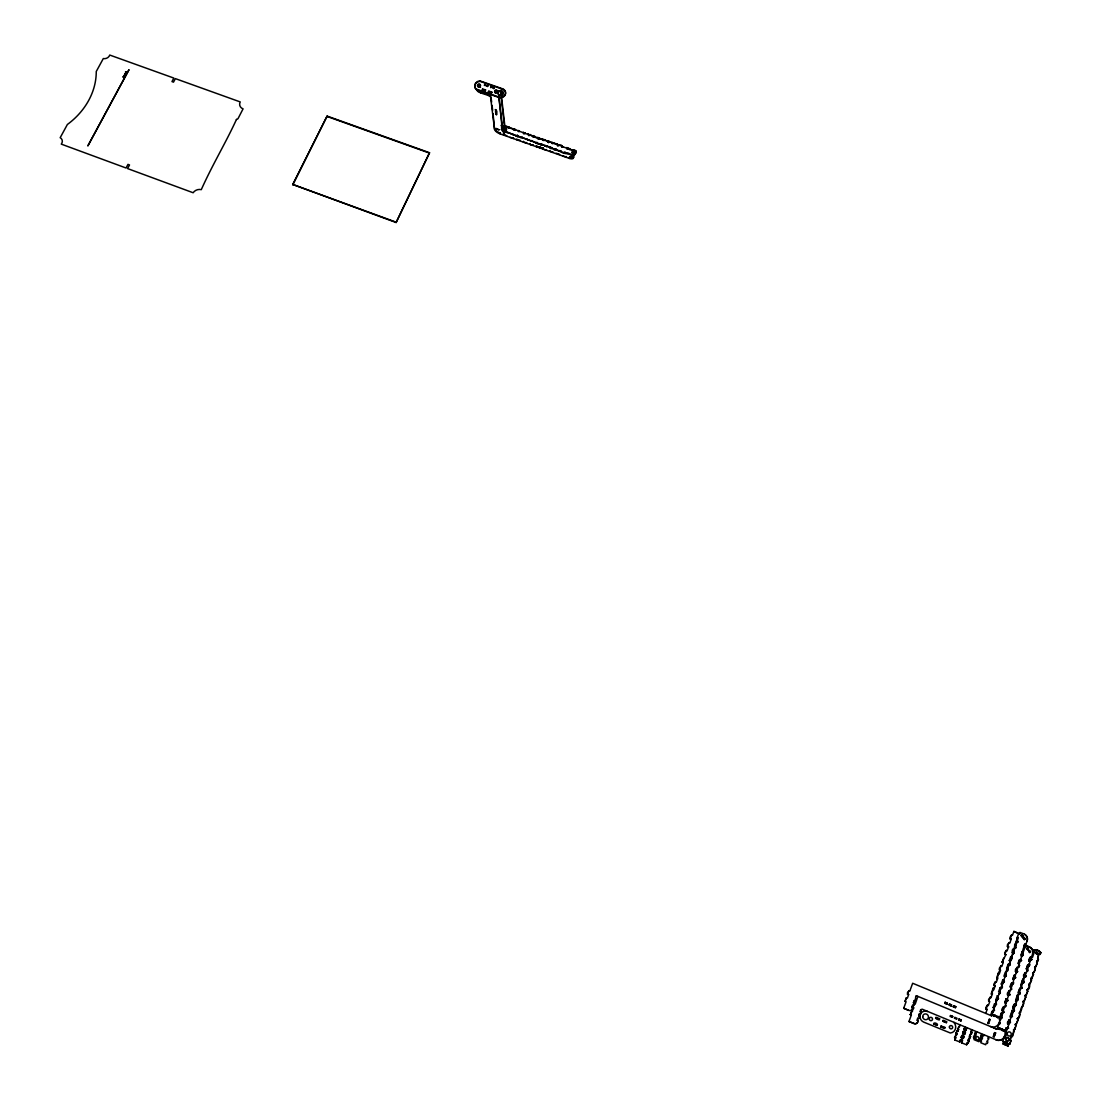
<?xml version="1.0" encoding="UTF-8"?>
<svg xmlns="http://www.w3.org/2000/svg" width="1101" height="1101" viewBox="0 0 1101 1101"><rect width="100%" height="100%" fill="white"/><g stroke="black" fill="none" stroke-linecap="round" stroke-linejoin="round"><path stroke-width="1.5" d="M561.345 151.69C557.629 151.704 561.868 149.241 561.29 151.883C562.06 153.424 568.859 154.25 565.102 152.667C563.712 150.782 567.855 155.213 567.772 152.915L572.066 154.856M561.964 146.612C562.35 143.281 557.23 146.529 557.161 144.08C538.747 138.437 522.769 132.767 504.808 125.583L504.464 126.312L501.244 125.17M566.134 153.603L566.162 152.778M551.642 147.644C552.275 149.585 549.014 148.277 550.239 147.149C552.151 147.259 552.977 149.736 555.455 150.218C558.468 149.186 552.124 148.374 556.569 149.653M552.303 143.199L549.124 141.245M559.666 151.319L559.914 150.576L559.666 151.319L556.445 150.176L556.473 149.351M557.106 144.272L557.89 145.566L558.785 144.644M542.009 144.85C541.499 142.703 539.146 145.36 541.747 145.263C542.889 141.534 536.779 146.405 537.15 142.524M542.655 139.786L542.683 138.96M542.628 139.166L543.192 140.405M547.472 141.492L544.307 139.538M533.022 136.386L529.856 134.432M532.375 141.437C526.127 139.387 523.36 137.446 521.076 137.666L516.3 136.084L517.787 136.703L517.415 135.519L516.259 135.96C509.075 132.726 511.511 133.648 502.455 131.088L498.67 94.796M528.219 134.694L528.246 133.868M528.177 134.061C528.287 136.125 531.219 134.996 528.384 134.528M517.938 136.331L517.374 135.106L516.259 135.96M513.052 134.941L512.612 133.827L511.456 134.267M522.672 138.341L522.177 136.799L521.076 137.666M534.343 137.281L534.673 136.139M537.137 143.35C533.379 141.85 539.972 142.593 535.513 142.772C529.388 139.786 532.856 140.474 530.696 141.066M537.811 138.781L539.077 139.153L539.49 137.831M543.99 140.68L543.866 140.391M1037.679 953.301L1036.247 951.952M545.133 145.772C537.247 141.74 550.679 149.02 545.243 145.593C547.431 146.089 551.188 147.355 551.615 148.47M1016.429 1004.759C1014.131 1007.773 1016.691 1003.383 1016.182 1003.988M1020.104 993.694L1019.622 992.221L1020.145 993.432M1015.191 1024.673L1015.92 1023.751M1023.971 982.285L1023.916 981.486M1026.118 976.215L1025.609 977.014M1023.201 1001.318L1023.228 1002.46M1031.678 959.59L1031.21 958.118L1031.733 959.329M1027.068 989.868L1027.715 991.23L1025.994 995.07M1035.903 952.379L1035.945 953.521L1037.087 953.796M1030.935 978.472L1031.348 979.684M1032.642 973.16C1034.183 971.811 1036.165 969.568 1034.734 967.366M1034.789 967.105L1035.435 968.453M547.569 141.203C550.486 141.96 547.376 142.924 547.514 140.667M1001.896 1017.806L1001.841 1017.007M1015.879 947.727L1015.397 946.254M1003.851 1012.067L1003.451 1010.828M1017.806 942.098L1017.916 941.176M1018.026 941.713L1017.296 942.649M1007.759 1000.589L1007.36 999.364M1007.979 1000.217L1007.25 1001.153M1009.713 994.877L1009.067 993.515L1012.741 983.977M1015.549 977.771L1014.902 976.422L1016.636 971.688L1015.507 971.412L1016.636 971.688M1005.185 1042.275L1006.286 1044.023M1021.577 960.361L1020.063 961.311L1021.522 960.622M1008.406 1028.128L1007.993 1026.903M1023.283 955.09L1022.801 953.617L1023.324 954.828M1012.314 1016.608L1011.902 1015.383M1007.374 1043.349L1006.589 1041.697M1012.535 1016.251L1011.007 1017.173M1007.594 1042.936L1007.016 1043.872M994.451 1010.291L994.052 1009.067M996.419 1004.566L996.212 1003.534M998.373 998.841L997.74 997.478L999.68 992.166L998.552 991.877L1000.052 987.831L1002.158 987.721M1004.456 981.335L1003.947 982.147M1010.071 964.682L1009.589 963.21L1010.126 964.421M1014.159 952.984L1012.92 953.989M558.455 145.896L558.813 145.071C565.308 147.575 568.446 149.323 575.603 150.589L575.369 153.397A4.404 1.885 25.1 0 1 574.254 154.443M558.813 145.071L557.161 144.08M561.262 151.979L564.483 152.612M125.583 73.519L126.89 72.611L125.39 73.464M562.005 145.786L562.143 146.983M566.836 147.493L566.809 148.318M552.33 142.373L552.633 143.708M533.049 135.561L533.366 136.896L542.724 139.387L542.49 140.364M537.866 137.267L538.169 138.602L539.518 138.258M513.837 128.776L514.346 130.207L515.447 129.34M510.465 128.28L515.461 129.767L515.117 130.482M518.626 130.469L518.667 131.487M509.034 127.083L509.185 128.28M501.519 127.386L501.519 126.464M944.438 1028.334L944.851 1027.398L941.107 1026.008L940.832 1026.834L944.438 1028.334L944.851 1027.398M933.634 1023.847C933.263 1021.756 938.947 1023.751 937.226 1025.334L933.634 1023.847L937.226 1025.334M940.832 1026.834L941.107 1026.008M1003.919 1029.903L1003.424 1030.976L1003.919 1029.903L1002.35 1029.256L1001.855 1030.33L1003.589 1030.88M1005.887 1032.27L1004.91 1031.857L1006.259 1027.894L1007.401 1028.196L1009.479 1022.898M1008.585 1024.329L1007.608 1023.93C1006.342 1020.641 1011.516 1019.843 1008.943 1019.966M1010.291 1016.017C1015.769 999.144 1009.039 1023.517 1010.457 1015.906M1012.975 1008.117L1014.117 1008.406L1012.975 1008.117C1011.709 1004.828 1016.884 1004.043 1014.31 1004.167M1015.659 1000.231C1021.164 983.234 1014.379 1007.814 1015.824 1000.121M1019.829 988.34L1018.329 992.373L1019.829 988.34L1021.907 988.299M1020.999 984.528C1026.407 967.765 1019.746 992.029 1021.164 984.418M1025.554 977.041L1023.655 976.697C1022.402 973.422 1027.55 972.651 1024.976 972.789M1026.311 968.894L1027.453 969.169L1026.311 968.894L1027.632 964.999L1028.774 965.26L1030.564 960.017L1031.733 959.687M1028.953 961.104L1030.096 961.366L1028.953 961.104C1027.701 957.815 1032.848 957.058 1030.275 957.209M1006.424 1027.797L1004.91 1031.857M1009.108 1019.87L1007.608 1023.93M1013.14 1008.007L1014.489 1004.071M1025.155 972.678L1023.655 976.697M1026.476 968.77L1027.811 964.875M1029.132 960.98L1030.453 957.086M1002.722 1041.574L1003.864 1041.89L1002.722 1041.574L1004.208 1037.596L1005.185 1037.995L1004.208 1037.596M1004.539 1036.247L1004.69 1036.151A6.991 6.51 52.4 0 1 996.212 1039.826L996.047 1039.908A6.991 6.51 52.4 0 0 1004.539 1036.247L1007.264 1028.595L1008.571 1028.031M1010.071 1022.801L1009.713 1020.999L1011.434 1016.319M1012.08 1015.273L1015.081 1005.585M1015.287 1004.566L1017.558 999.928M1018.108 998.607L1017.503 998.043L1019.471 992.662L1018.494 992.262M1019.443 992.331L1022.678 982.849L1023.627 982.725M1023.297 981.005L1024.618 977.096M1025.939 976.064L1025.251 975.252L1028.898 965.756M1031.031 958.242L1032.738 953.59A5.299 4.927 46.9 0 0 1029.504 946.888L1025.471 945.456L1029.339 947.025A5.299 4.927 46.9 0 1 1032.573 953.714L1032.738 953.59M1033.247 951.704L1034.389 951.98L1033.247 951.704L1034.032 949.805A7.033 6.537 47.1 0 1 1040.817 952.544L1040.211 954.333L1039.069 954.072L1037.803 957.815M1011.062 1040.431L1009.92 1040.115L1011.062 1040.431L1009.741 1044.312L1008.764 1043.913L1007.938 1045.95L1003.039 1043.927L1003.864 1041.89M1005.02 1038.092L1006.507 1034.114L1005.364 1033.798L1006.507 1034.114M1032.532 957.086L1031.554 956.7L1032.532 957.086L1034.389 951.98M1007.938 1045.95L1008.764 1043.913M1009.92 1040.115L1011.241 1036.22L1012.383 1036.536L1013.966 1029.518M1010.085 1040.018L1011.406 1036.137M1037.555 958.93C1038.711 960.925 1036.715 955.585 1039.248 953.948L1040.211 954.333M1008.599 1044.009L1009.576 1044.409L1010.897 1040.514M1011.241 1036.22L1012.218 1036.633L1014.104 1031.458M1014.324 1029.545L1015.452 1027.054M1016.98 1022.568L1018.012 1019.925L1017.31 1018.81M1019.953 1014.159C1016.044 1022.347 1021.398 1015.783 1019.278 1013.333M1019.911 1012.259L1021.288 1008.186M1023.847 1002.681C1020.104 1010.979 1025.072 1004.181 1023.146 1001.58M1024.068 1000.795L1025.788 996.955L1025.251 995.359M1026.256 995.139L1027.715 991.23M1029.655 985.519C1025.361 993.983 1031.623 986.482 1028.885 985.078M1030.123 983.73L1031.582 979.821L1029.862 983.647M1031.527 977.963L1033.509 974.137L1032.917 973.573M1035.257 968.577L1034.156 972.224M1035.642 966.595L1037.348 962.783L1036.591 962.343M1037.293 960.925L1038.339 959.453M1040.032 954.457L1040.817 952.544M1014.585 1029.614L1016.058 1025.678L1015.466 1025.114M1016.278 1023.779L1018.012 1019.925M1020.434 1012.342L1021.907 1008.42M1024.329 1000.864L1025.788 996.955M1032.05 978.032L1033.509 974.137M1035.903 966.664L1037.348 962.783M1037.816 961.008L1038.518 959.329M994.809 1016.388L995.304 1015.315L993.584 1014.778L993.253 1015.741L994.809 1016.388L995.304 1015.315M988.409 1036.743L987.858 1038.353L988.987 1038.656L986.757 1041.546L987.9 1041.863L987.349 1043.459L986.221 1043.142L985.67 1044.753L980.785 1042.716L981.486 1041.037L979.436 1040.128L980.564 1040.445M996.377 1017.021C996.309 1014.241 997.382 1019.925 998.428 1016.608L996.708 1016.058M997.933 1017.668L998.428 1016.608M993.708 1035.257L994.602 1032.669L995.593 1032.903L994.107 1036.881M999.405 1018.563C1004.718 1002.227 998.235 1025.788 999.57 1018.453M1002.103 1010.663L1003.245 1010.952L1002.103 1010.663C1000.85 1007.374 1006.011 1006.575 1003.451 1006.713M1005.777 1003.176L1004.8 1002.777L1006.149 998.841L1007.277 999.13L1008.626 995.194L1007.484 994.905L1008.846 995.387M1007.484 994.905C1006.231 991.629 1011.392 990.845 1008.819 990.983M1010.168 987.06C1014.847 977.371 1007.773 987.858 1011.296 987.336M1014.172 975.321L1012.837 979.229L1014.338 975.197L1015.315 975.596L1014.338 975.197M1015.507 971.412C1014.255 968.137 1019.402 967.366 1016.829 967.518M1018.164 963.623C1022.499 954.14 1016.223 964.173 1019.127 964.008M1021.26 954.539L1022.32 951.828M1023.889 946.832L1025.031 947.094L1023.889 946.832C1022.719 943.543 1027.494 944.617 1024.783 944.204M993.267 1036.55L994.753 1032.573M1002.268 1010.553L1003.617 1006.603M1006.3 998.731L1004.8 1002.777M1007.649 994.795L1008.984 990.872M1015.673 971.288L1017.007 967.394M1024.962 944.066L1020.82 955.833L1021.783 956.232M994.547 1035.587L995.593 1032.903M993.735 1027.894L996.9 1029.201L999.047 1024.109M1001.373 1018.37L1003.245 1010.952M1003.74 1012.301L1003.204 1010.69L1006.892 1001.112M1017.434 971.302L1016.842 970.738L1020.228 961.173M1020.462 960.113L1021.989 955.654L1022.939 955.517M1022.636 953.755L1024.604 948.333L1023.462 948.071M1024.852 947.232L1025.637 945.319M1025.76 944.589L1027.247 940.598A5.285 4.913 46.2 0 0 1024.026 933.923L1019.994 932.492L1019.388 934.267L1018.59 933.744M998.731 1029.036L999.226 1027.962L1000.795 1028.609L1000.3 1029.683L998.896 1028.94M1002.35 1029.256L1001.855 1030.33M973.587 1037.706L974.715 1038.009L973.587 1037.706C972.857 1034.899 976.78 1037.156 974.124 1036.151M974.646 1034.596L975.775 1034.912L974.646 1034.596C973.917 1031.802 977.839 1034.059 975.183 1033.041M973.738 1037.61L974.261 1036.055M974.798 1034.5L975.335 1032.958M979.587 1040.046L978.899 1041.684L974.027 1039.661L974.715 1038.009M975.087 1036.55L975.775 1034.912M976.16 1033.454L976.697 1031.898M985.959 1009.149L987.088 1009.438L985.959 1009.149C984.721 1005.887 989.854 1005.075 987.322 1005.199M988.285 1005.612L989.799 1001.566L988.67 1001.263C987.432 998.015 992.565 997.189 990.019 997.341M991.368 993.405C996.598 977.344 990.226 1000.534 991.533 993.295M994.065 985.56L995.194 985.849L994.065 985.56C992.827 982.312 997.96 981.5 995.414 981.652M996.763 977.743C1002.02 961.545 995.579 984.955 996.914 977.619M998.098 973.835L999.226 974.11L1000.575 970.201L999.447 969.94C998.208 966.678 1003.328 965.88 1000.781 966.031M1002.116 962.136L1003.245 962.412L1002.116 962.136L1005.915 954.636L1004.786 954.374L1005.915 954.636M1004.786 954.374C1003.548 951.126 1008.667 950.328 1006.121 950.493M1007.456 946.612L1008.585 946.874L1007.456 946.612C1006.218 943.364 1011.337 942.58 1008.791 942.745M1010.112 938.878L1011.241 939.139L1010.112 938.878C1008.888 935.63 1013.993 934.845 1011.447 935.01M986.124 1009.039L987.473 1005.103M990.184 997.231L988.67 1001.263M994.231 985.45L995.565 981.528M1000.947 965.907L999.447 969.94M1002.282 962.013L1003.617 958.131M1004.952 954.237L1006.286 950.356M1007.621 946.488L1008.943 942.607M1010.278 938.74L1011.613 934.887M987.088 1009.438L985.739 1013.388M990.996 997.74L992.496 993.694M995.194 985.849L993.845 989.771L992.717 989.482M996.377 982.051L997.891 978.018M1001.745 966.43L1003.245 962.412M1007.085 950.879L1008.585 946.874M1009.755 943.13L1011.241 939.139M1012.411 935.41L1013.897 931.405L1018.728 933.359L1016.732 938.836M980.661 1036.936L982.587 1037.83L981.872 1039.523L979.973 1038.573L982.175 1035.78C979.064 1034.596 985.078 1037.83 983.523 1034.734M981.032 1035.477L981.569 1033.922M980.358 1040.72L981.06 1039.027M987.803 1023.228L989.276 1019.265L990.116 1019.595L988.629 1023.558M991.96 1011.447L992.937 1011.847L991.96 1011.447L990.611 1015.397M993.157 1007.608L994.286 1007.897L993.157 1007.608L994.506 1003.672L995.634 1003.961L997.231 999.295L998.538 998.731M995.855 999.736L996.983 1000.025L995.855 999.736L997.355 995.689L998.332 996.088L997.355 995.689M1001.236 984.033L1002.364 984.322L1001.236 984.033L1002.736 980L1004.043 980.688M1003.713 980.399L1005.048 976.463L1003.919 976.215L1005.254 972.307L1006.218 972.706M1007.649 968.88L1006.589 968.412L1008.089 964.38L1009.053 964.779L1011.805 958.008M1009.259 960.622L1010.388 960.884L1009.259 960.622L1010.759 956.604L1011.723 957.003L1010.759 956.604M1012.094 952.723C1013.567 954.512 1010.69 950.48 1013.415 948.842L1014.379 949.227L1013.415 948.842M1014.585 945.098L1015.714 945.36L1014.585 945.098L1018.37 937.612L1017.228 937.364M993.68 1009.328C986.235 1031.444 1000.809 988.753 994.244 1007.663M995.648 1005.199C998.098 1003.754 993.845 1001.456 997.231 999.295M1000.369 992.593L999.694 991.767L1001.759 985.739M1002.075 984.803L1003.63 982.23M1006.135 975.238C1005.64 972.926 1006.686 965.632 1010.126 964.793M1008.089 964.38L1008.888 964.903L1010.883 959.453M1011.558 957.127L1012.892 953.246M1013.305 952.035C1021.178 932.905 1012.617 946.103 1013.98 952.847M999.694 991.767L1003.107 982.161M1005.543 974.674L1008.943 965.109M1011.53 957.553L1013.058 953.108M1019.388 934.267L1019.994 932.492M993.253 1015.741L993.584 1014.778M960.54 1039.784L959.659 1042.028L960.54 1039.784L962.494 1040.596L961.6 1042.84L966.623 1044.766L969.086 1040.872L967.972 1040.555L969.086 1040.872M961.145 1037.72L962.026 1035.477L963.981 1036.289C964.504 1040.17 959.136 1037.94 962.026 1035.477M963.375 1031.279L962.632 1033.426L964.572 1034.238L965.467 1031.995L963.375 1031.279L962.769 1033.33L964.724 1034.142M964.104 1029.132L964.999 1026.903L964.104 1029.132L966.059 1029.944L966.939 1027.701L966.059 1029.944M964.49 1031.596L965.082 1029.545M961.6 1042.84L962.494 1040.596M963.086 1038.532L963.981 1036.289M964.572 1034.238L965.467 1031.995M967.366 1042.619L966.623 1044.766M967.972 1040.555L970.573 1036.564L969.444 1036.261L970.573 1036.564M969.444 1036.261L972.045 1032.27L970.931 1031.967L972.045 1032.27M970.931 1031.967L971.811 1029.724L971.082 1031.871M968.109 1040.459L968.852 1038.312M969.596 1036.165L970.339 1034.018M967.228 1042.702L968.206 1043.115L968.935 1040.954M968.701 1038.408L969.678 1038.807L970.421 1036.66M971.908 1032.366L971.316 1034.417M956.673 1019.031L954.388 1018.246L954.815 1017.324L956.962 1018.205L956.535 1019.127M960.98 1020.806L958.682 1020.021L959.109 1019.099L961.269 1019.994L960.829 1020.916L961.269 1019.994M959.109 1019.099L958.682 1020.021M954.553 1037.445L955.668 1037.761L954.553 1037.445L957.154 1033.454L956.04 1033.151L957.154 1033.454M956.04 1033.151L956.934 1030.908L957.898 1031.307L958.641 1029.174L957.526 1028.857L960.127 1024.88L959.384 1027.027M959.797 1041.931L954.787 1040.005L955.53 1037.844M955.434 1035.201L956.274 1035.697L957.017 1033.55M956.934 1030.908L957.76 1031.403L958.641 1029.174M955.668 1037.761L954.787 1040.005M946.874 1004.126L947.287 1003.204L945.153 1002.309L944.727 1003.231L947.011 1004.016L944.727 1003.231M942.924 1021.067L943.213 1020.255L946.819 1021.742L946.392 1022.664L942.8 1021.178L946.392 1022.664M949.007 1005.007L949.434 1004.084L951.581 1004.965C951.113 1007.47 946.736 1003.08 951.292 1005.791M951.154 1005.887L951.581 1004.965L949.434 1004.084M953.301 1006.782L953.727 1005.86L955.874 1006.741L955.448 1007.663L953.301 1006.782L955.448 1007.663M952.379 1017.255L950.08 1016.457L950.507 1015.549L952.654 1016.429L952.227 1017.352L952.654 1016.429M935.589 1018.191L936.015 1017.269L939.607 1018.755C939.057 1022.086 930.992 1014.874 939.332 1019.581M939.194 1019.677L939.607 1018.755M944.864 1003.135L945.153 1002.309M917.161 1020.269C918.055 1014.709 918.041 1022.65 917.284 1020.173M918.674 1016.003C919.555 1010.443 919.541 1018.384 918.798 1015.893M920.175 1011.736C921.055 1006.176 921.055 1014.117 920.298 1011.626M911.38 1014.943L910.293 1014.64L911.38 1014.943L908.958 1021.508L914.009 1023.6A2.973 2.808 54.3 0 0 917.656 1022.031L918.262 1020.572M919.762 1016.306L919.018 1018.439L917.917 1018.136M920.395 1014.269L921.276 1012.039M910.293 1014.64L913.913 1007.787L911.876 1007.03L912.633 1004.91L913.596 1005.309M913.39 1002.791L914.477 1003.08L913.39 1002.791L914.257 1000.548L915.22 1000.947L915.771 996.309L916.982 996.006L996.9 1029.201M908.628 994.602L907.554 994.313L908.628 994.602L907.375 998.153L906.288 997.864L905.022 1001.428L906.095 1001.717L903.687 1008.282L908.71 1010.36A2.959 2.794 53.6 0 0 912.357 1008.791L914.353 1003.19M914.257 1000.548L915.096 1001.057L915.977 998.827M915.771 996.309L916.844 996.116M910.417 1014.53L911.683 1010.966L912.523 1011.461M914.477 1003.08L912.357 1008.791M907.554 994.313C906.343 991.106 911.311 990.735 908.82 990.762M905.132 1001.318L906.412 997.754M907.664 994.203L908.931 990.652M909.77 991.161L912.66 983.262L991.574 1015.796M493.991 88.08L490.853 86.552L490.619 87.64M493.936 87.64L493.702 88.727M487.784 85.479L487.55 86.566M477.462 89.594L477.105 90.337A2.519 1.087 26.6 0 0 479.568 92.401L490.468 96.227L494.542 129.299A5.684 2.395 26 0 0 500.074 133.868L569.41 158.42L569.754 157.691M572.726 152.172L573.07 151.443M572.052 154.429L571.736 155.585L573.263 156.122A5.835 5.202 -4.4 0 0 575.617 151.002L574.061 150.039L573.759 151.195M572.369 153.562L572.231 152.378L573.745 151.112M572.96 153.947L574.089 151.511L571.708 152.103M573.263 156.122L573.607 155.392L573.36 157.787A4.404 1.872 25.1 0 1 569.41 158.42M575.617 151.002L575.369 153.397M556.115 153.3C555.014 152.75 561.042 154.869 559.432 154.484M561.689 146.928L562.019 146.199M564.51 153.025L564.841 152.296L566.134 152.998M568.157 149.213L569.781 148.539L569.478 149.681M566.093 157.237L566.423 156.507M546.784 146.763L547.114 146.034M549.151 141.657L548.601 142.593M546.179 149.791C547.541 149.213 544.568 150.603 542.862 148.621L543.206 147.892L542.862 148.621M552.014 143.515L552.358 142.786M552.798 152.131C554.849 152.186 547.706 151.332 549.853 150.644M536.627 145.965L536.297 146.694L536.6 145.552M540.33 144.479L540.674 143.749L541.953 145.057M543.233 148.305L539.93 147.135L539.6 147.864L539.903 146.722M545.16 146.185L545.504 145.456L546.55 146.227M547.527 141.079L548.243 142.579M525.879 139.359C525.617 138.354 528.686 139.483 527.489 139.937M528.301 134.405L528.975 135.767L529.87 134.845M526.347 142.772C528.549 142.511 521.778 142.882 523.443 141.3M533.077 135.974L532.994 137.088M530.035 143.625C528.411 144.259 533.49 146.048 533.324 144.795M537.549 138.409L537.894 137.68M518.31 131.611L518.654 130.881L519.507 131.597M516.851 138.974C515.185 140.543 521.957 140.171 519.755 140.433M524.723 133.882L525.053 132.739M504.079 132.96L504.354 131.556M506.061 127.936L505.593 126.932M503.308 134.611C502.235 134.074 508.222 136.18 506.598 135.781M506.13 128.611L506.405 127.207M503.707 132.615L504.244 134.294L503.542 131.267M506.212 129.285L506.556 128.569L506.295 129.959M504.244 134.294L504.657 134.253M506.666 132.574C506.405 131.556 509.474 132.684 508.277 133.138M508.717 128.225L509.061 127.496L506.254 126.505M513.506 129.918L513.85 129.189M513.217 138.52L513.561 137.804M494.542 129.299L493.055 113.692M500.074 133.868L500.363 132.726M503.474 130.592L505.18 126.973M504.272 130.881L505.978 127.262L506.364 130.634M500.831 94.48L500.804 90.337L504.85 126.009M495.932 109.797L496.056 110.761L495.244 109.549L496.647 111.05L496.413 112.742L495.588 112.453L495.822 110.761M496.523 110.995L496.29 112.701M496.868 112.976L496.634 114.669L495.822 114.38L496.056 112.687M491.569 93.172L488.431 91.644L488.789 90.901L491.927 92.429M486.518 93.544L484.688 92.911L484.33 93.64L488.404 94.631L488.046 95.374L488.349 94.191M490.234 95.278L489.876 96.021L487.991 94.934M491.872 91.975L491.514 92.718L488.431 91.644M493.991 87.529L493.647 88.273L491.087 87.075M479.596 85.162L479.238 85.906A2.519 1.101 26.6 0 0 480.531 87.392M479.568 92.401L479.926 91.658M481.096 92.071L480.738 92.814L481.027 91.617M482.637 88.741L482.279 89.484L485.362 90.571L485.72 89.828L482.692 89.195M482.912 92.718L482.568 93.447L482.857 92.264M487.839 85.369L487.495 86.112L484.412 85.038L487.839 85.933M396.112 222.526L429.555 152.736L327.107 116.087L292.728 184.445L396.112 222.526L429.555 152.736M1017.475 1018.315L1017.833 1020.021M1000.093 1023.462L998.786 1024.026M1027.715 971.151C1027.481 968.164 1028.348 970.697 1026.793 971.55M1023.847 982.519L1023.93 981.142M1021.921 988.216L1021.384 986.634M1034.61 967.228L1035.298 966.54M1014.145 1011.103L1014.461 1010.223M1014.434 1010.759L1013.498 1011.502M1028.829 984.28L1029.765 983.537M1027.192 989.634L1027.55 991.34M1023.022 1001.428L1024.494 1000.754M1005.323 1042L1004.979 1043.019M1017.186 1018.645L1018.397 1017.916M292.852 184.858L327.107 116.087M1013.484 983.688C1013.223 980.702 1014.159 983.234 1012.576 984.088M1002.171 987.652L1002.488 986.771M568.46 148.071L566.836 148.098M568.488 148.484L566.891 148.029L566.96 149.144M573.387 151.924C573.607 155.379 571.873 150.507 573.772 153.548M554.821 149.598L556.445 149.571M549.991 147.892L551.615 147.864M534.701 136.552L533.104 136.097M535.513 142.772L537.137 142.745M1008.447 1028.265L1007.264 1028.595M1015.356 1024.178L1016.182 1023.682M1013.402 1029.944L1014.227 1029.449M1020.145 993.818L1019.333 994.327M1017.861 999.832L1018.356 998.758M1001.938 1017.943L1000.85 1018.439M999.639 1023.999L1000.121 1022.925M1037.734 953.397L1036.647 953.92M1036.647 961.324L1037.995 960.87M1011.709 989.276L1010.36 989.716L1011.062 989.675M994.492 1010.429L993.143 1010.856L993.845 1010.828M1034.72 966.995L1035.546 966.472M1009.424 995.304L1009.906 994.231L1009.067 993.515M1009.755 995.001L1008.681 995.497M1007.814 1000.713L1006.988 1001.222M1023.338 955.2L1022.251 955.723M544.307 140.047L542.738 139.497M552.399 142.91L553.954 142.951M903.687 1008.282L908.71 1010.36M917.821 996.515L915.179 1004.222L914.202 1003.823M911.876 1007.03L912.839 1007.443M1013.897 931.405L1019.554 934.13M908.958 1021.508L914.133 1023.503A2.973 2.808 54.3 0 0 917.78 1021.934L917.656 1022.031M1021.054 935.451L1022.127 936.813L1021.054 935.451L1022.017 934.721L1022.912 936.222L1022.017 934.721M927.592 1011.406L927.455 1011.516A5.863 5.519 53.7 0 0 920.271 1014.599A5.863 5.519 53.7 0 0 923.725 1022.113L950.369 1033.013A6.496 6.097 53.5 0 0 953.92 1022.471L954.072 1022.375M1017.696 939.222L1016.897 938.699M1016.072 941.094L1017.035 941.479M1017.338 940.626L1017.833 941.575M1023.187 938.19L1024.26 939.552L1023.187 938.19L1024.15 937.46L1025.045 938.96L1024.15 937.46M1014.75 948.154L1015.755 948.016M1027.247 940.598L1027.082 940.722A5.271 4.913 46.2 0 0 1026.806 936.813M947.287 1003.204L945.016 1002.419M1026.531 948.415L1027.77 949.668L1026.531 948.415L1027.481 947.7L1028.554 949.062L1027.605 949.791M1023.283 952.214L1022.196 951.815L1023.324 952.076M1022.127 936.813L1023.077 936.084M1024.26 939.552L1025.21 938.823M1028.664 951.168L1029.628 950.438L1030.701 951.815L1029.738 952.544L1028.664 951.168L1029.738 952.544M953.727 1005.86L955.874 1006.741M1034.032 949.805L1033.853 949.929A7.033 6.537 47.1 0 1 1040.638 952.682M1018.948 964.944C1020.765 965.398 1017.489 967.751 1018.824 966.912M950.507 1015.549L952.516 1016.54M1005.048 976.491L1006.383 975.376M1002.736 980L1003.548 980.523M1030.564 960.017L1031.554 959.879M1016.842 970.738L1017.53 971.825M1029.284 963.774L1029.986 964.861L1029.242 965.811M1028.774 965.26L1027.632 964.999M1028.637 965.687L1029.16 965.756M1001.814 985.945L1002.337 987.157L1001.525 988.051M1000.052 987.831L1000.864 988.354M1013.801 979.629L1013.003 979.106M1026.531 971.467L1027.233 971.426M999.034 993.68L999.983 993.57M1025.251 975.252L1025.953 976.339M1006.149 998.841L1007.277 999.13M1006.631 1001.043L1007.154 1001.112M1017.971 996.694L1016.994 996.295M1017.503 998.043L1018.274 998.497L1017.641 999.969M1004.676 1006.782C1006.809 1007.69 1004.896 1002.97 1005.86 1006.053M963.595 1033.825L962.852 1035.972M989.276 1019.265L990.116 1019.595M962.109 1038.133L961.517 1040.184M1001.731 1015.012L1000.754 1014.613M1013.622 1009.507L1014.31 1010.608M1012.617 1012.466L1011.64 1012.067M990.721 1026.476L990.57 1026.586A6.964 6.496 51.8 0 0 999.034 1022.925L1001.277 1018.342M999.281 1022.196L999.983 1023.297M1005.378 1041.849L1007.043 1041.766M1023.847 982.587L1022.939 982.918M1031.444 977.908L1030.729 979.119L1031.582 979.821M1029.518 983.606L1029.063 984.955M1025.251 995.276L1026.435 995.029M1003.727 1012.383L1002.543 1012.617L1003.493 1012.521M1011.502 959.577L1012.122 958.104M1036.027 952.09L1037.789 952.379L1037.156 953.851M1018.907 966.967L1019.526 965.494M1037.211 960.87L1036.908 962.453M982.147 1035.821L981.486 1037.431M979.973 1038.573L981.101 1038.89L980.413 1040.541M999.226 1027.962L1000.795 1028.609M1007.401 1028.196L1006.259 1027.894M1016.058 1025.678L1015.37 1024.852M1003.039 1043.927L1008.103 1045.867M553.762 143.57L557.189 144.492L557.478 145.841M1005.64 1041.684L1006.438 1041.518M1013.181 953.989L1014.145 952.723L1013.47 951.897M1009.727 965.109L1008.777 965.233M1028.995 965.88L1029.352 964.036M1015.205 978.211C1012.342 977.468 1014.503 985.051 1011.502 983.138M1003.892 982.161L1002.942 982.271M1031.279 978.032L1032.229 977.908M1027.412 989.427L1028.114 989.248M998.015 999.295L997.079 999.405M1025.898 994.96L1024.907 995.965L1025.609 997.066M1017.806 999.859L1017.118 1000.038M518.007 136.029L521.034 137.24M1035.38 966.595L1036.082 966.54M1033.894 972.155L1032.655 973.435M1016.884 972.596L1016.182 972.637L1017.682 971.44M1005.158 976.656L1006.231 976.147L1005.708 974.564M1014.516 978.39L1015.714 977.647L1015.067 976.298M1029.6 983.647L1030.302 983.606M1027.66 989.359L1028.375 989.317M1022.292 1006.424L1021.301 1007.855M1021.852 1006.52L1022.554 1006.493M1017.957 1018.012L1018.659 1017.985M1009.314 1023.008L1010.525 1022.265L1009.878 1020.902M1016.003 1023.779L1016.718 1023.751M1014.049 1029.545L1014.75 1029.518M1006.603 1044.023L1005.268 1043.624M563.258 146.997L562.06 146.323M1020.902 988.423L1022.237 987.336M1020.613 1012.232L1019.251 1012.659L1019.787 1014.269M510.121 128.267L509.061 127.496M124.771 75.033C126.643 72.198 122.706 77.965 124.688 75.185M479.926 80.868L502.538 88.782A4.968 4.376 -6.8 0 1 505.153 94.48A4.968 4.376 -6.8 0 1 498.643 96.957L476.017 89.016A5.477 4.817 -7.5 0 1 479.926 80.868L479.995 81.323A5.477 4.817 -7.5 0 0 476.072 89.47L498.698 97.411A4.968 4.376 -6.8 0 0 505.208 94.92A4.968 4.376 -6.8 0 0 502.593 89.236L502.538 88.782M479.995 81.323L502.593 89.236M499.028 90.585L500.446 91.08M480.683 92.36L482.499 93.007M495.478 111.49L496.29 111.779M495.711 113.417L496.523 114.628M569.451 149.268L573.731 150.782M501.299 125.597L502.854 125.748M502.07 129.12L504.258 129.89M502.125 129.546L504.313 130.317M501.134 129.368L506.611 132.148M495.973 128.377L499.248 129.89L496.028 128.803M508.222 132.712L511.415 133.84M513.025 134.418L516.218 135.547M522.645 137.818L525.838 138.946M527.462 139.51L530.654 140.653M532.278 141.217L535.471 142.359M537.095 142.924L540.302 144.052M546.743 146.337L549.963 147.479M551.587 148.043L554.794 149.186M556.418 149.764L559.638 150.892M566.107 153.19L573.249 155.709L573.36 157.787M503.198 131.996L504.01 132.271M503.363 133.345L504.162 133.62M513.176 138.107L509.928 137.364M536.256 146.282L539.559 147.451M566.065 156.824L562.776 156.067M327.231 116.5L428.028 152.571M292.728 184.445L396.03 222.127M987.955 1023.132L988.794 1023.462M994.602 1032.669L995.428 1032.999M993.432 1036.454L994.272 1036.784M1019.498 959.728L1020.627 959.989M1006.754 968.288L1007.718 968.674M1022.32 980.606L1023.462 980.895M1019.664 988.45L1020.627 988.849M993.419 1015.645L994.974 1016.278M996.529 1016.925L998.098 1017.572M1002.185 1029.352L1003.754 1029.999M958.971 1019.196L961.118 1020.09M996.212 1039.826L922.266 1009.204L920.931 1009.603M964.256 1029.036L966.21 1029.848M919.431 1013.87L920.519 1014.172M940.97 1026.738L944.575 1028.238M961.889 1035.573L963.829 1036.385M961.283 1037.624L963.237 1038.436M960.402 1039.867L962.343 1040.679M1036.564 953.727L1035.862 952.64M1033.33 974.247L1032.834 973.312M1007.484 969.004C1008.64 970.642 1006.878 972.114 1007.732 969.141M1003.754 980.248L1004.277 981.184M1011.021 987.803L1011.709 988.904M999.846 991.657L1000.382 992.854M523.553 133.813L523.429 132.161M1015.48 946.53L1015.934 947.466M1021.301 959.962L1020.71 959.411L1021.384 960.223M998.18 997.809L998.428 998.579M482.348 89.938L485.417 91.011M484.688 92.911L484.33 93.64M484.757 84.86L484.468 85.493M491.032 97.149L491.638 102.104M492.051 105.421L492.656 110.375M499.07 98.182L502.799 130.358M501.216 97.879L504.506 126.739M1024.48 934.35A5.271 4.913 46.2 0 1 1026.462 936.222M500.418 133.152A5.684 2.408 26 0 1 499.07 132.588M498.409 132.244A5.684 2.408 26 0 1 495.161 129.354M499.29 95.237A2.532 2.23 -6.8 0 1 498.781 91.865A2.532 2.23 -6.8 0 1 502.648 91.906A2.532 2.23 -6.8 0 1 501.808 95.264M575.603 150.589A5.835 5.202 -4.4 0 1 573.249 155.709M573.69 157.058A4.404 1.872 25.1 0 1 573.208 157.897M572.919 158.021A4.404 1.872 25.1 0 1 570.8 157.993M479.623 91.548A2.519 1.087 26.6 0 1 477.504 89.773M575.699 152.667A4.39 1.885 25.1 0 1 575.217 153.521M574.928 153.645A4.39 1.885 25.1 0 1 574.199 153.755M123.945 75.597L124.881 75.804L123.945 75.597M124.578 74.414L125.514 74.634L124.578 74.414M236.454 119.486C225.485 143.378 213.167 163.278 201.277 189.647A7.005 6.179 -18.3 0 0 193.143 192.744L127.592 168.577L129.519 164.957L127.977 164.379L126.051 167.999L61.271 144.121A5.216 4.514 -21.1 0 0 60.183 137.694L67.381 124.482A71.235 60.761 -20.7 0 0 96.255 71.496L103.301 58.573A5.133 4.39 -18.4 0 0 109.742 55.05L173.848 78.075L171.976 81.598L173.504 82.148L175.376 78.625L240.224 101.925A5.959 5.202 -15.4 0 0 243.073 108.848L237.981 118.702L236.454 119.486M124.592 76.809L123.009 76.919L124.592 76.809M525.067 133.152C523.181 133.964 523.058 132.519 525.094 133.166M127.234 71.964L125.555 71.895L127.234 71.964M125.266 73.409L126.106 74.07L125.266 73.409M128.9 69.872L87.942 145.759L128.9 69.872M570.043 156.879L569.368 157.209L570.745 157.347L570.043 156.879M571.391 156.232L570.717 156.562L572.093 156.686L571.391 156.232M1005.819 1039.027A1.679 1.555 52.5 0 0 1008.131 1040.762A1.679 1.555 52.5 0 0 1008.31 1037.954A1.679 1.555 52.5 0 0 1005.819 1039.027M1007.154 1033.977A2.161 2.009 52.2 0 0 1010.388 1035.752A2.161 2.009 52.2 0 0 1010.099 1032.119A2.161 2.009 52.2 0 0 1007.154 1033.977M1005.984 1038.931A1.679 1.555 52.5 0 0 1008.296 1040.665A1.679 1.555 52.5 0 0 1008.475 1037.858A1.679 1.555 52.5 0 0 1005.984 1038.931M949.406 1026.903A1.72 1.61 53.5 0 0 951.691 1028.774A1.72 1.61 53.5 0 0 952.021 1025.926A1.72 1.61 53.5 0 0 949.406 1026.903M929.23 1018.879A1.707 1.61 53.6 0 0 931.68 1020.503A1.707 1.61 53.6 0 0 931.721 1017.613A1.707 1.61 53.6 0 0 929.23 1018.879M922.721 1016.718A2.986 2.808 53.7 0 0 927.097 1019.388A2.986 2.808 53.7 0 0 926.973 1014.324A2.986 2.808 53.7 0 0 922.721 1016.718M975.651 1038.092A1.72 1.61 53.3 0 0 978.087 1039.784A1.72 1.61 53.3 0 0 978.156 1036.881A1.72 1.61 53.3 0 0 975.651 1038.092M478.343 86.456A1.445 1.266 -7.6 0 0 480.408 85.162A1.445 1.266 -7.6 0 0 478.164 84.268A1.445 1.266 -7.6 0 0 478.343 86.456M478.412 86.91A1.445 1.266 -7.6 0 0 480.476 85.617A1.445 1.266 -7.6 0 0 478.219 84.722A1.445 1.266 -7.6 0 0 478.412 86.91M495.244 92.36A1.445 1.28 -7 0 0 497.501 91.355A1.445 1.28 -7 0 0 495.45 90.144A1.445 1.28 -7 0 0 495.244 92.36M495.299 92.801A1.445 1.266 -7 0 0 497.556 91.796A1.445 1.266 -7 0 0 495.505 90.599A1.445 1.266 -7 0 0 495.299 92.801M499.235 94.796A2.532 2.23 -6.8 0 0 503.116 92.897A2.532 2.23 -6.8 0 0 499.414 90.929A2.532 2.23 -6.8 0 0 499.235 94.796M503.831 130.29A1.748 1.555 -6.8 0 0 506.446 128.872A1.748 1.555 -6.8 0 0 503.831 127.592A1.748 1.555 -6.8 0 0 503.831 130.29M503.79 129.863A1.748 1.555 -6.8 0 0 506.405 128.445A1.748 1.555 -6.8 0 0 503.776 127.166A1.748 1.555 -6.8 0 0 503.79 129.863"/></g></svg>
